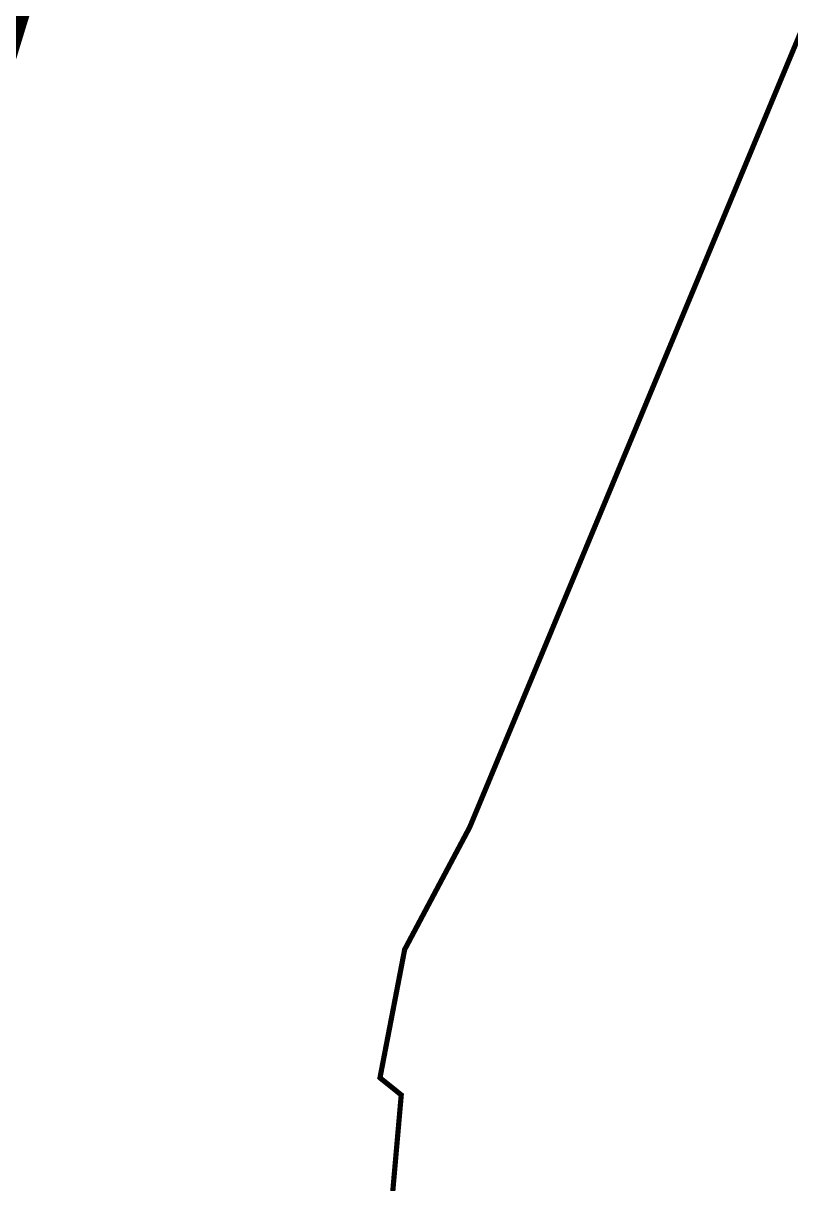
# Model space of a CAD drawing. Header units: metres. Extents: x 561401 to 594056, y 8460144 to 8508504.
# Drawn here: x 575853.06 to 575882.58, y 8489236.78 to 8489281.36 of the extents above; entities that cross this region are included whole.
import ezdxf

# ---------------------------------------------------------------- set-up
doc = ezdxf.new("R2010")
doc.units = ezdxf.units.M
doc.layers.add('1.1. DERECHO DE VIA', color=230, linetype='Continuous')
doc.layers.add('1.2. AFECTADOS BASE GRAFICA ESTATAL NO INSCRITO', color=30, linetype='Continuous')

msp = doc.modelspace()

# ---------------------------------------------------------------- linework, layer by layer
at = {"layer": '1.1. DERECHO DE VIA', "color": 230, "linetype": 'Continuous', "lineweight": 40, "ltscale": 0.2, "const_width": 0.5}
msp.add_lwpolyline([(575875.682, 8489377.146), (575871.963, 8489357.495), (575870.302, 8489339.274), (575864.817, 8489320.046), (575858.953, 8489300.925), (575853.089, 8489281.804), (575847.224, 8489262.683), (575841.056, 8489251.601), (575833.969, 8489227.32), (575828.15, 8489208.185), (575821.52, 8489190.91), (575809.488, 8489174.97), (575795.288, 8489160.89), (575780.947, 8489146.949), (575766.607, 8489133.008), (575752.546, 8489118.792), (575739.922, 8489103.291), (575728.711, 8489086.731)], dxfattribs=at)
at = {"layer": '1.2. AFECTADOS BASE GRAFICA ESTATAL NO INSCRITO', "color": 64, "linetype": 'Continuous', "lineweight": -3, "const_width": 0.2}
msp.add_lwpolyline([(575848.915, 8489364.032), (575848.353, 8489334.173), (575830.996, 8489328.095), (575829.184, 8489291.906), (575818.56, 8489255.221), (575811.119, 8489244.43), (575799.637, 8489213.433), (575801.297, 8489200.701), (575819.083, 8489206.006), (575860.772, 8489196.53), (575869.708, 8489222.767), (575866.17, 8489223.967), (575867.598, 8489240.194), (575866.78, 8489240.851), (575867.729, 8489245.779), (575870.229, 8489250.476), (575891.38, 8489301.242), (575916.042, 8489326.716), (575925.532, 8489328.085), (575920.152, 8489337.577), (575914.971, 8489336.731), (575909.069, 8489337.686), (575930.032, 8489372.732)], dxfattribs=at)

doc.saveas('drawing.dxf')
